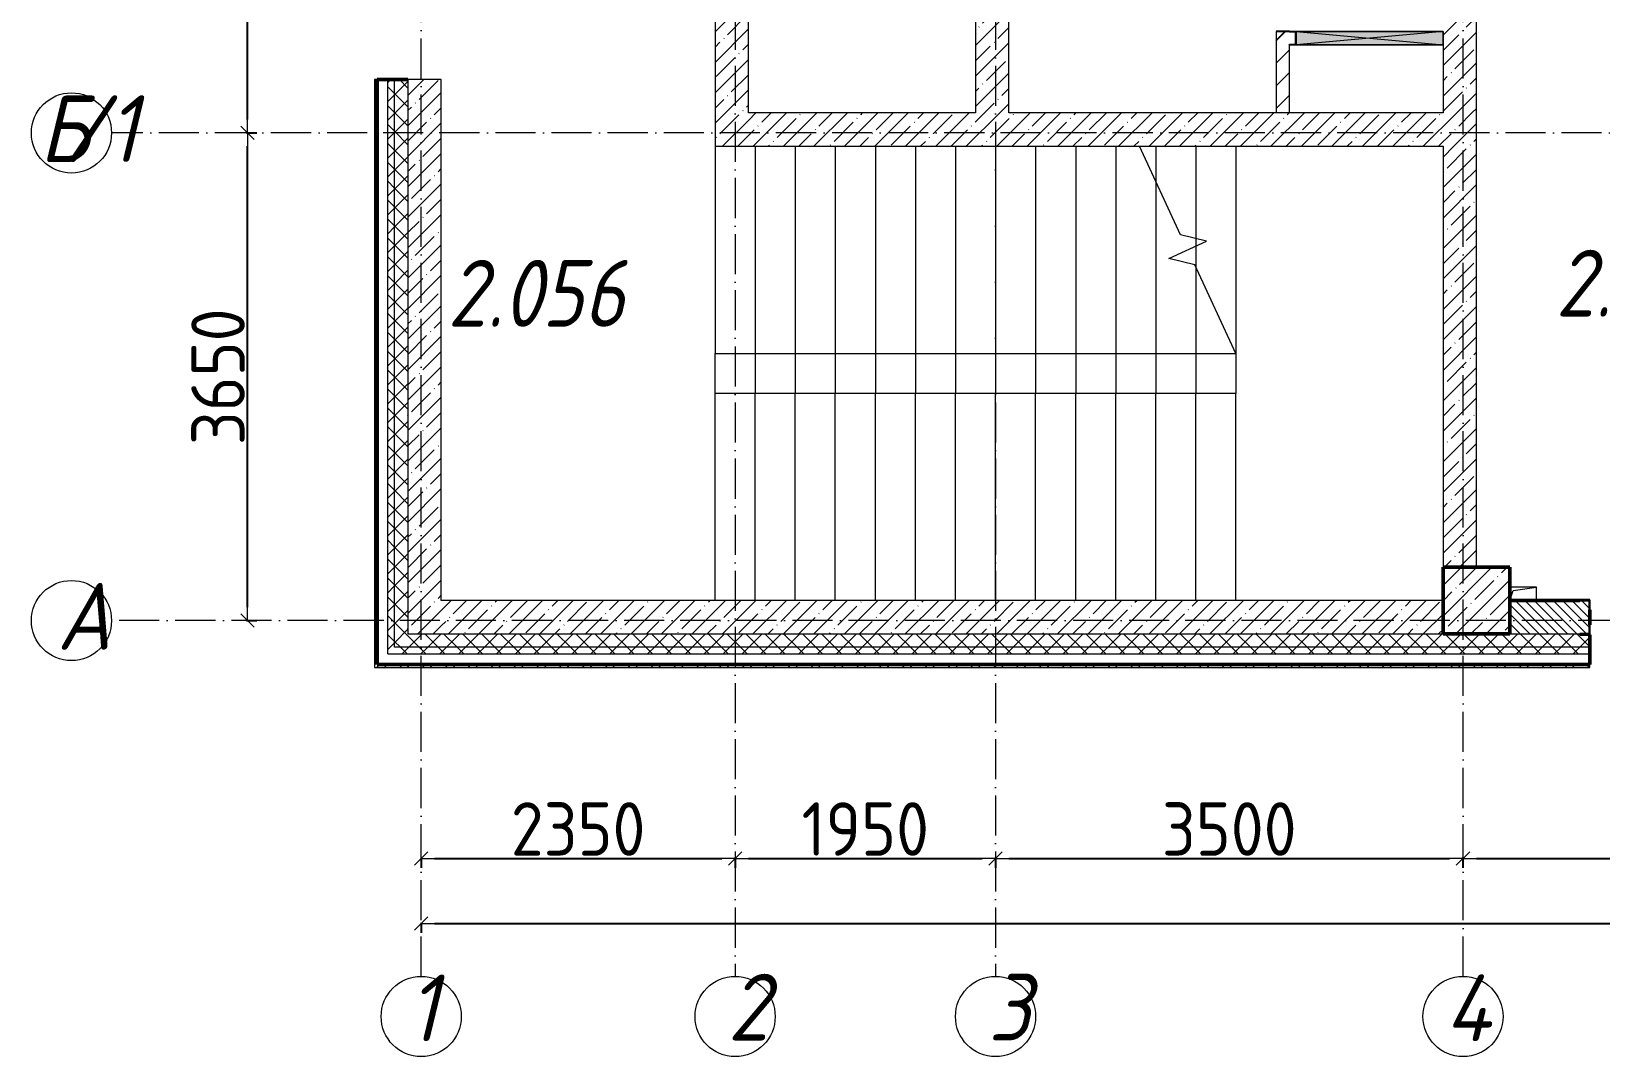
# Model space of a CAD drawing. Header units: millimetres. Extents: x -401725 to 250493, y 305116 to 802890.
# Drawn here: x -20860 to -9112, y 453933 to 461607 of the extents above; entities that cross this region are included whole.
import ezdxf

# ---------------------------------------------------------------- set-up
doc = ezdxf.new("R2010")
doc.units = ezdxf.units.MM
doc.linetypes.add('50_200_ШТРИХ_1Т_ш5_п1_п1_', pattern=[700, 500, -100, 0, -100])
for name, color, linetype, lineweight in [('A-____-____-DIMS', 7, 'Continuous', 9), ('A-DETL-GENF-OTLN', 7, 'Continuous', 9), ('A-FLOR-____-OTLN', 7, 'Continuous', 9), ('A-GENM-____-MCUT', 7, 'Continuous', 25), ('A-GENM-____-OTLN', 7, 'Continuous', 9), ('A-GENM-____-OTLN-1', 7, 'Continuous', 25), ('A-GLAZ-____-OTLN', 7, 'Continuous', 9), ('A-WALL-____-MCUT-1', 7, 'Continuous', 9), ('A-WALL-____-MCUT-2', 7, 'Continuous', 50), ('A-WALL-____-MCUT-3', 7, 'Continuous', 9), ('A-WALL-____-PATT-1', 7, 'Continuous', 9), ('A-WALL-FNSH-MCUT-1', 7, 'Continuous', 9), ('S-COLS-____-MCUT', 7, 'Continuous', 50), ('S-COLS-____-OTLN', 7, 'Continuous', 9), ('S-GRID-____-IDEN', 7, 'Continuous', 9), ('S-GRID-____-OTLN-1', 7, '50_200_ШТРИХ_1Т_ш5_п1_п1_', 9), ('S-STRS-____-MBND', 7, 'Continuous', 9), ('S-STRS-____-OTLN-1', 7, 'Continuous', 9), ('Марки помещений', 7, 'Continuous', 9)]:
    doc.layers.add(name, color=color, linetype=linetype, lineweight=lineweight)
doc.styles.add('ISOCPEUR_I', font='isocpeui.ttf', dxfattribs={"width": 0.9, "height": 2.5})
doc.styles.add('ISOCPEUR_I_3', font='isocpeui.ttf', dxfattribs={"width": 0.85, "height": 2.2})
doc.styles.add('СПДС', font='isocpeur.ttf', dxfattribs={"width": 0.9})
doc.dimstyles.new('Размера А3', dxfattribs={"dimtxt": 200, "dimasz": 100, "dimexe": 70, "dimexo": 100, "dimgap": 20, "dimtad": 1, "dimdec": 0, "dimrnd": 10, "dimzin": 0, "dimdsep": 46, "dimtxsty": 'СПДС', "dimblk": 'ARROWHEAD_6', "dimcen": 1, "dimclrd": 256, "dimclre": 256, "dimclrt": 256, "dimazin": 0, "dimtfac": 1, "dimtdec": 0, "dimtmove": 2, "dimatfit": 3, "dimfxl": 1, "dimtolj": 1, "dimtzin": 0, "dimarcsym": 0})
pattern_1 = [(45, (-15591.66, 459015.94), (-114.0493, 114.0493), []), (45, (-15477.61, 459015.94), (-114.0493, 114.0493), [201.612, -40.322, 3.353, -36.97])]
pattern_2 = [(45, (-15591.66, 459015.94), (-70.71068, 70.71068), []), (135, (-15591.66, 459015.94), (-70.71068, -70.71068), [])]
pattern_3 = [(45, (-15591.66, 459015.94), (-84.8528, 84.8528), [])]
pattern_4 = [(45, (-15591.66, 459015.94), (-85.5366, 85.5366), []), (45, (-15534.64, 459015.94), (-85.5366, 85.5366), [])]

# ---------------------------------------------------------------- blocks, each defined once
blk = doc.blocks.new('BSC_Колонна _Прямоугольная - 500х500-V84-АР1_План отверстий 2 этажа в осях 1-64_А-ГГ')
at = {"layer": 'S-COLS-____-OTLN'}
h = blk.add_hatch(dxfattribs=at)
h.set_pattern_fill('FP_113', color=256, style=0, pattern_type=2)
h.set_pattern_definition([(45, (-5550, 1668.96), (-114.0493, 114.0493), []), (45, (-5435.95, 1668.96), (-114.0493, 114.0493), [201.613, -40.323, 3.353, -36.97])])
h.paths.add_polyline_path([(-250, -250), (250, -250), (250, 250), (-250, 250)], flags=0)
at = {"layer": 'S-COLS-____-MCUT'}
for p, q in [((250, 250), (-250, 250)), ((-250, 250), (-250, -250)), ((250, -250), (250, 250)), ((-250, -250), (250, -250))]:
    blk.add_line(p, q, dxfattribs=at)
blk = doc.blocks.new('Фахверк_СКБ_Уголок - 250_2700-27497298-АР1_План отверстий 2 этажа в осях 1-64_А-ГГ')
at = {"layer": 'A-GENM-____-MCUT'}
for p, q in [((200, 181), (125, 181)), ((125, 181), (125, 106)), ((131, 106), (131, 175)), ((131, 175), (200, 175)), ((200, 175), (200, 181)), ((125, 106), (131, 106)), ((131, -6), (125, -6)), ((125, -6), (125, -81)), ((125, -81), (200, -81)), ((131, -75), (131, -6)), ((200, -75), (131, -75)), ((200, -81), (200, -75))]:
    blk.add_line(p, q, dxfattribs=at)
blk = doc.blocks.new('AR_Отверстие прямоугольное _в плите_ - AR_Отверстие прямоугольное _в плите_-30510746-АР1_План отверстий 2 этажа в осях 1-64_А-ГГ')
at = {"layer": 'A-GENM-____-OTLN'}
for p, q in [((100, 50), (-100, 50)), ((-100, -50), (-75, 25)), ((-75, 25), (100, 50)), ((100, -50), (100, 50))]:
    blk.add_line(p, q, dxfattribs=at)
blk = doc.blocks.new('AR_Отверстие прямоугольное _в стене_ - AR_Отверстие прямоугольное _в стене__ОВ-36901919-АР1_План отверстий 2 этажа в осях 1-64_А-ГГ')
at = {"layer": 'A-GLAZ-____-OTLN'}
blk.add_hatch(color=256, dxfattribs=at).paths.add_polyline_path([(-550, -50), (550, -50), (550, 50), (-550, 50)], flags=0)
at = {"layer": 'A-DETL-GENF-OTLN'}
for p, q in [((-550, -50), (-550, 50)), ((-550, 50), (550, 50)), ((550, 50), (-550, -50)), ((-550, 50), (550, -50)), ((550, 50), (-550, 50)), ((-550, 50), (-550, -50)), ((550, 50), (550, -50)), ((550, -50), (550, 50)), ((550, -50), (-550, -50)), ((-550, -50), (550, -50))]:
    blk.add_line(p, q, dxfattribs=at)
blk = doc.blocks.new('154_Фахверк_СКБ_Швеллер - Тип_100_3960-V200-АР1_План отверстий 2 этажа в осях 1-64_А-ГГ')
at = {"layer": 'A-GENM-____-MCUT'}
for p, q in [((125, 50), (175, 50)), ((128, 47), (128, -47)), ((175, 47), (128, 47)), ((175, 50), (175, 47)), ((175, -50), (125, -50)), ((128, -47), (175, -47)), ((175, -47), (175, -50))]:
    blk.add_line(p, q, dxfattribs=at)
blk = doc.blocks.new('Ось сетки - Круг_Ø6_00__ISO-2_5_0_9K_-25732049-АР1_План отверстий 2 этажа в осях 1-64_А-ГГ')
at = {"layer": 'S-GRID-____-IDEN'}
blk.add_circle((0, 0), 3, dxfattribs=at)
blk = doc.blocks.new('ARROWHEAD_6')
at = {"color": 0, "linetype": 'Continuous'}
for p, q in [((0, 0), (-1, 0)), ((-0.5, -0.5), (0.5, 0.5))]:
    blk.add_line(p, q, dxfattribs=at)
blk = doc.blocks.new('*D4518')
at = {"layer": 'A-____-____-DIMS', "lineweight": -2, "transparency": 16777216}
for p, q in [((-19249, 460847), (-19173, 460847)), ((-19243, 457297), (-19243, 460747)), ((-19249, 457197), (-19173, 457197))]:
    blk.add_line(p, q, dxfattribs=at)
at = {"layer": 'Defpoints', "color": 0, "lineweight": 30, "transparency": 16777216}
for p in [(-19349, 460847), (-19243, 460847), (-19349, 457197)]:
    blk.add_point(p, dxfattribs=at)
at = {"layer": 'A-____-____-DIMS', "lineweight": -2, "transparency": 16777216, "xscale": 100, "yscale": 100, "zscale": 100}
for p, rotation in [((-19243, 460847), 90), ((-19243, 457197), 270)]:
    blk.add_blockref('ARROWHEAD_6', p, dxfattribs=dict(at, rotation=rotation))
at = {"layer": 'A-____-____-DIMS', "transparency": 16777216, "insert": (-19463, 459022), "char_height": 400, "attachment_point": 5, "rotation": 90, "style": 'СПДС'}
blk.add_mtext('\\A1;3650', dxfattribs=at)
blk = doc.blocks.new('*D4519')
at = {"layer": 'A-____-____-DIMS', "lineweight": -2, "transparency": 16777216}
for p, q in [((-19249, 464997), (-19173, 464997)), ((-19243, 460947), (-19243, 464897)), ((-19249, 460847), (-19173, 460847))]:
    blk.add_line(p, q, dxfattribs=at)
at = {"layer": 'Defpoints', "color": 0, "lineweight": 30, "transparency": 16777216}
for p in [(-19349, 464997), (-19243, 464997), (-19349, 460847)]:
    blk.add_point(p, dxfattribs=at)
at = {"layer": 'A-____-____-DIMS', "lineweight": -2, "transparency": 16777216, "xscale": 100, "yscale": 100, "zscale": 100}
for p, rotation in [((-19243, 464997), 90), ((-19243, 460847), 270)]:
    blk.add_blockref('ARROWHEAD_6', p, dxfattribs=dict(at, rotation=rotation))
at = {"layer": 'A-____-____-DIMS', "transparency": 16777216, "insert": (-19463, 462922), "char_height": 400, "attachment_point": 5, "rotation": 90, "style": 'СПДС'}
blk.add_mtext('\\A1;4150', dxfattribs=at)
blk = doc.blocks.new('*D4538')
at = {"layer": 'A-____-____-DIMS', "lineweight": -2, "transparency": 16777216}
for p, q in [((-17942, 455423), (-17942, 455347)), ((-17842, 455417), (-15692, 455417)), ((-15592, 455423), (-15592, 455347))]:
    blk.add_line(p, q, dxfattribs=at)
at = {"layer": 'Defpoints', "color": 0, "lineweight": 30, "transparency": 16777216}
for p in [(-17942, 455523), (-15592, 455523), (-15592, 455417)]:
    blk.add_point(p, dxfattribs=at)
at = {"layer": 'A-____-____-DIMS', "lineweight": -2, "transparency": 16777216, "xscale": 100, "yscale": 100, "zscale": 100, "rotation": 180}
blk.add_blockref('ARROWHEAD_6', (-17942, 455417), dxfattribs=at)
at = {"layer": 'A-____-____-DIMS', "lineweight": -2, "transparency": 16777216, "xscale": 100, "yscale": 100, "zscale": 100}
blk.add_blockref('ARROWHEAD_6', (-15592, 455417), dxfattribs=at)
at = {"layer": 'A-____-____-DIMS', "transparency": 16777216, "insert": (-16767, 455637), "char_height": 400, "attachment_point": 5, "style": 'СПДС'}
blk.add_mtext('\\A1;2350', dxfattribs=at)
blk = doc.blocks.new('*D4539')
at = {"layer": 'A-____-____-DIMS', "lineweight": -2, "transparency": 16777216}
for p, q in [((-15592, 455423), (-15592, 455347)), ((-15492, 455417), (-13742, 455417)), ((-13642, 455423), (-13642, 455347))]:
    blk.add_line(p, q, dxfattribs=at)
at = {"layer": 'Defpoints', "color": 0, "lineweight": 30, "transparency": 16777216}
for p in [(-15592, 455523), (-13642, 455523), (-13642, 455417)]:
    blk.add_point(p, dxfattribs=at)
at = {"layer": 'A-____-____-DIMS', "lineweight": -2, "transparency": 16777216, "xscale": 100, "yscale": 100, "zscale": 100, "rotation": 180}
blk.add_blockref('ARROWHEAD_6', (-15592, 455417), dxfattribs=at)
at = {"layer": 'A-____-____-DIMS', "lineweight": -2, "transparency": 16777216, "xscale": 100, "yscale": 100, "zscale": 100}
blk.add_blockref('ARROWHEAD_6', (-13642, 455417), dxfattribs=at)
at = {"layer": 'A-____-____-DIMS', "transparency": 16777216, "insert": (-14617, 455637), "char_height": 400, "attachment_point": 5, "style": 'СПДС'}
blk.add_mtext('\\A1;1950', dxfattribs=at)
blk = doc.blocks.new('*D4540')
at = {"layer": 'A-____-____-DIMS', "lineweight": -2, "transparency": 16777216}
for p, q in [((-13642, 455423), (-13642, 455347)), ((-13542, 455417), (-10242, 455417)), ((-10142, 455423), (-10142, 455347))]:
    blk.add_line(p, q, dxfattribs=at)
at = {"layer": 'Defpoints', "color": 0, "lineweight": 30, "transparency": 16777216}
for p in [(-13642, 455523), (-10142, 455523), (-10142, 455417)]:
    blk.add_point(p, dxfattribs=at)
at = {"layer": 'A-____-____-DIMS', "lineweight": -2, "transparency": 16777216, "xscale": 100, "yscale": 100, "zscale": 100, "rotation": 180}
blk.add_blockref('ARROWHEAD_6', (-13642, 455417), dxfattribs=at)
at = {"layer": 'A-____-____-DIMS', "lineweight": -2, "transparency": 16777216, "xscale": 100, "yscale": 100, "zscale": 100}
blk.add_blockref('ARROWHEAD_6', (-10142, 455417), dxfattribs=at)
at = {"layer": 'A-____-____-DIMS', "transparency": 16777216, "insert": (-11892, 455637), "char_height": 400, "attachment_point": 5, "style": 'СПДС'}
blk.add_mtext('\\A1;3500', dxfattribs=at)
blk = doc.blocks.new('*D4541')
at = {"layer": 'A-____-____-DIMS', "lineweight": -2, "transparency": 16777216}
for p, q in [((-10142, 455423), (-10142, 455347)), ((-10042, 455417), (-5842, 455417)), ((-5742, 455423), (-5742, 455347))]:
    blk.add_line(p, q, dxfattribs=at)
at = {"layer": 'Defpoints', "color": 0, "lineweight": 30, "transparency": 16777216}
for p in [(-10142, 455523), (-5742, 455523), (-5742, 455417)]:
    blk.add_point(p, dxfattribs=at)
at = {"layer": 'A-____-____-DIMS', "lineweight": -2, "transparency": 16777216, "xscale": 100, "yscale": 100, "zscale": 100, "rotation": 180}
blk.add_blockref('ARROWHEAD_6', (-10142, 455417), dxfattribs=at)
at = {"layer": 'A-____-____-DIMS', "lineweight": -2, "transparency": 16777216, "xscale": 100, "yscale": 100, "zscale": 100}
blk.add_blockref('ARROWHEAD_6', (-5742, 455417), dxfattribs=at)
at = {"layer": 'A-____-____-DIMS', "transparency": 16777216, "insert": (-7942, 455637), "char_height": 400, "attachment_point": 5, "style": 'СПДС'}
blk.add_mtext('\\A1;4400', dxfattribs=at)
blk = doc.blocks.new('*D4658')
at = {"layer": 'A-____-____-DIMS', "lineweight": -2, "transparency": 16777216}
for p, q in [((-17942, 454935), (-17942, 454859)), ((-17842, 454929), (85458, 454929)), ((85558, 454935), (85558, 454859))]:
    blk.add_line(p, q, dxfattribs=at)
at = {"layer": 'Defpoints', "color": 0, "lineweight": 30, "transparency": 16777216}
for p in [(-17942, 455035), (85558, 455035), (85558, 454929)]:
    blk.add_point(p, dxfattribs=at)
at = {"layer": 'A-____-____-DIMS', "lineweight": -2, "transparency": 16777216, "xscale": 100, "yscale": 100, "zscale": 100, "rotation": 180}
blk.add_blockref('ARROWHEAD_6', (-17942, 454929), dxfattribs=at)
at = {"layer": 'A-____-____-DIMS', "lineweight": -2, "transparency": 16777216, "xscale": 100, "yscale": 100, "zscale": 100}
blk.add_blockref('ARROWHEAD_6', (85558, 454929), dxfattribs=at)
at = {"layer": 'A-____-____-DIMS', "transparency": 16777216, "insert": (33808, 455149), "char_height": 400, "attachment_point": 5, "style": 'СПДС'}
blk.add_mtext('\\A1;103500', dxfattribs=at)
blk = doc.blocks.new('2этаж')
at = {"layer": 'S-GRID-____-OTLN-1', "color": 251, "ltscale": 0.6, "true_color": 0x636466}
for p, q in [((-17941.7, 454533.3), (-17941.7, 508896.9)), ((-10141.7, 454533.3), (-10141.7, 508896.9)), ((-15591.7, 465551), (-15591.7, 454533.3)), ((-13641.7, 465551), (-13641.7, 454533.3)), ((88359, 460847), (-20260.4, 460847)), ((88482.7, 457197), (-20260.4, 457197))]:
    blk.add_line(p, q, dxfattribs=at)
at = {"layer": 'S-GRID-____-IDEN', "char_height": 500, "attachment_point": 1, "style": 'ISOCPEUR_I'}
for s, insert, width in [('\\fISOCPEUR|b0|i1|c204|p34|;\\W.9;Б', (-20800.5, 461128.9), 223.671), ('/1', (-20615.9, 461128.9), 346.329), ('\\fISOCPEUR|b0|i1|c204|p34|;\\W.9;А', (-20669.5, 457478.9), 252.532), ('\\fISOCPEUR|b0|i1|c204|p34|;\\W.9;1', (-18044.1, 454547.9), 144.304), ('\\fISOCPEUR|b0|i1|c204|p34|;\\W.9;2', (-15647.4, 454553.1), 202.025), ('\\fISOCPEUR|b0|i1|c204|p34|;\\W.9;3', (-13697.4, 454553.1), 202.025), ('\\fISOCPEUR|b0|i1|c204|p34|;\\W.9;4', (-10276.9, 454547.9), 223.671)]:
    blk.add_mtext(s, dxfattribs=dict(at, insert=insert, width=width))
at = {"layer": 'A-____-____-DIMS'}
for base, p1, p2, picture, middle in [((-19243.1, 464997), (-19349.1, 460847), (-19349.1, 464997), '*D4519', (-19463.1, 462922)), ((-19243.1, 460847), (-19349.1, 457197), (-19349.1, 460847), '*D4518', (-19463.1, 459022))]:
    dim = blk.add_linear_dim(base=base, p1=p1, p2=p2, angle=90, dimstyle='Размера А3', override={"dimtxt": 400}, dxfattribs=at)
    dim.commit()
    dim.dimension.update_dxf_attribs({"geometry": picture, "text_midpoint": middle})
for base, p1, p2, picture, middle in [((-15591.7, 455417.4), (-17941.7, 455523.5), (-15591.7, 455523.5), '*D4538', (-16766.7, 455637.4)), ((-13641.7, 455417.4), (-15591.7, 455523.5), (-13641.7, 455523.5), '*D4539', (-14616.7, 455637.4)), ((-10141.7, 455417.4), (-13641.7, 455523.5), (-10141.7, 455523.5), '*D4540', (-11891.7, 455637.4)), ((-5741.7, 455417.4), (-10141.7, 455523.5), (-5741.7, 455523.5), '*D4541', (-7941.7, 455637.4)), ((85558.3, 454929.2), (-17941.7, 455035.3), (85558.3, 455035.3), '*D4658', (33808.3, 455149.2))]:
    dim = blk.add_linear_dim(base=base, p1=p1, p2=p2, dimstyle='Размера А3', override={"dimtxt": 400}, dxfattribs=at)
    dim.commit()
    dim.dimension.update_dxf_attribs({"geometry": picture, "text_midpoint": middle})

msp = doc.modelspace()

# ---------------------------------------------------------------- hatches: boundary and pattern name
h = msp.add_hatch()
h.set_pattern_fill('FP_4', color=256, style=0, pattern_type=2)
h.set_pattern_definition(pattern_3)
h.paths.add_polyline_path([(-11541.6634, 461506.983), (-11441.6634, 461506.983), (-11441.6634, 461509.983), (-11394.6634, 461511.0699), (-11394.6634, 461603.983), (-11441.6634, 461603.983), (-11441.6634, 461606.983), (-11541.6634, 461606.983), (-11541.6634, 461509.983)], flags=0)
at = {"layer": 'A-WALL-____-PATT-1'}
h = msp.add_hatch(dxfattribs=at)
h.set_pattern_fill('FP_3', color=256, style=0, pattern_type=2)
h.set_pattern_definition(pattern_4)
h.paths.add_polyline_path([(-18291.6634, 456846.983), (-18271.6634, 456846.983), (-18271.6634, 461246.983), (-18291.6634, 461246.983), (-18291.6634, 459751.8495)], flags=0)
h.paths.add_polyline_path([(-18291.6634, 463046.983), (-18271.6634, 463046.983), (-18271.6634, 465796.983), (-18291.6634, 465796.983), (-18291.6634, 463191.8255)], flags=0)
h.paths.add_polyline_path([(-18271.6634, 467596.983), (-18271.6634, 468511.983), (-18291.6634, 468511.983), (-18291.6634, 467596.983)], flags=0)
h = msp.add_hatch(dxfattribs=at)
h.set_pattern_fill('FP_1', color=256, style=0, pattern_type=2)
h.set_pattern_definition(pattern_2)
h.paths.add_polyline_path([(-18191.6634, 456946.983), (-18141.6634, 456946.983), (-18141.6634, 461246.983), (-18191.6634, 461246.983), (-18191.6634, 459751.8495)], flags=0)
h.paths.add_polyline_path([(-18141.6634, 463046.983), (-18141.6634, 465796.983), (-18191.6634, 465796.983), (-18191.6634, 463046.983)], flags=0)
h.paths.add_polyline_path([(-18141.6634, 467596.983), (-18141.6634, 468531.983), (-18191.6634, 468531.983), (-18191.6634, 467596.983)], flags=0)
h = msp.add_hatch(dxfattribs=at)
h.set_pattern_fill('FP_1', color=256, style=0, pattern_type=2)
h.set_pattern_definition(pattern_2)
h.paths.add_polyline_path([(-18141.6634, 456996.983), (-18041.6634, 456996.983), (-18041.6634, 461246.983), (-18141.6634, 461246.983), (-18141.6634, 459751.8495)], flags=0)
h.paths.add_polyline_path([(-18041.6634, 463046.983), (-18041.6634, 465721.983), (-18047.6634, 465721.983), (-18047.6634, 465796.983), (-18141.6634, 465796.983), (-18141.6634, 463046.983)], flags=0)
h.paths.add_polyline_path([(-18047.6634, 467596.983), (-18047.6634, 467671.983), (-18041.6634, 467671.983), (-18041.6634, 468531.983), (-18141.6634, 468531.983), (-18141.6634, 467596.983)], flags=0)
h = msp.add_hatch(dxfattribs=at)
h.set_pattern_fill('FP_25', color=256, style=0, pattern_type=2)
h.set_pattern_definition(pattern_1)
h.paths.add_polyline_path([(-18041.6634, 457096.983), (-17791.6634, 457096.983), (-17791.6634, 461246.983), (-18041.6634, 461246.983), (-18041.6634, 459751.8495)], flags=0)
h.paths.add_polyline_path([(-17791.6634, 463046.983), (-17791.6634, 464846.983), (-18041.6634, 464846.983), (-18041.6634, 463046.983)], flags=0)
h = msp.add_hatch(dxfattribs=at)
h.set_pattern_fill('FP_25', color=256, style=0, pattern_type=2)
h.set_pattern_definition(pattern_1)
h.paths.add_polyline_path([(-15605.353, 460746.983), (-15491.6634, 460746.983), (-15491.6634, 464846.983), (-15741.6634, 464846.983), (-15741.6634, 460746.983)], flags=0)
h = msp.add_hatch(dxfattribs=at)
h.set_pattern_fill('FP_25', color=256, style=0, pattern_type=2)
h.set_pattern_definition(pattern_1)
h.paths.add_polyline_path([(-10041.6634, 460996.983), (-10041.6634, 464596.983), (-10291.6634, 464596.983), (-10291.6634, 460996.983)], flags=0)
h = msp.add_hatch(dxfattribs=at)
h.set_pattern_fill('FP_25', color=256, style=0, pattern_type=2)
h.set_pattern_definition(pattern_1)
h.paths.add_polyline_path([(-13791.6634, 460996.983), (-13541.6634, 460996.983), (-13541.6634, 462046.983), (-13791.6634, 462046.983)], flags=0)
h.paths.add_polyline_path([(-13541.6634, 463396.983), (-13541.6634, 463696.983), (-13791.6634, 463696.983), (-13791.6634, 463396.983)], flags=0)
h = msp.add_hatch(dxfattribs=at)
h.set_pattern_fill('FP_4', color=256, style=0, pattern_type=2)
h.set_pattern_definition(pattern_3)
h.paths.add_polyline_path([(-11441.6634, 460996.983), (-11441.6634, 461506.983), (-11541.6634, 461506.983), (-11541.6634, 460996.983)], flags=0)
h = msp.add_hatch(dxfattribs=at)
h.set_pattern_fill('FP_25', color=256, style=0, pattern_type=2)
h.set_pattern_definition(pattern_1)
h.paths.add_polyline_path([(-10041.6634, 460746.983), (-10041.6634, 460996.983), (-15491.6634, 460996.983), (-15491.6634, 460746.983), (-10291.6634, 460746.983)], flags=0)
h = msp.add_hatch(dxfattribs=at)
h.set_pattern_fill('FP_25', color=256, style=0, pattern_type=2)
h.set_pattern_definition(pattern_1)
h.paths.add_polyline_path([(-10041.6634, 457596.983), (-10041.6634, 460746.983), (-10291.6634, 460746.983), (-10291.6634, 457596.983)], flags=0)
h = msp.add_hatch(dxfattribs=at)
h.set_pattern_fill('FP_25', color=256, style=0, pattern_type=2)
h.set_pattern_definition(pattern_1)
h.paths.add_polyline_path([(-10291.6634, 457096.983), (-10291.6634, 457346.983), (-17791.6634, 457346.983), (-17791.6634, 457096.983), (-10302.9601, 457096.983)], flags=0)
h = msp.add_hatch(dxfattribs=at)
h.set_pattern_fill('FP_6', color=256, style=0, pattern_type=2)
h.set_pattern_definition([(135, (-15591.663, 459015.94), (-35.35534, -35.35534), [])])
h.paths.add_polyline_path([(-5191.6634, 457096.983), (-5191.6634, 457346.983), (-8185.6634, 457346.983), (-8185.6634, 457277.983), (-8191.6634, 457277.983), (-8191.6634, 457165.983), (-8185.6634, 457165.983), (-8185.6634, 457096.983), (-6768.0315, 457096.983)], flags=0)
h.paths.add_polyline_path([(-9266.6634, 457096.983), (-9197.6634, 457096.983), (-9197.6634, 457165.983), (-9191.6634, 457165.983), (-9191.6634, 457277.983), (-9197.6634, 457277.983), (-9197.6634, 457346.983), (-9791.6634, 457346.983), (-9791.6634, 457096.983)], flags=0)
h = msp.add_hatch(dxfattribs=at)
h.set_pattern_fill('FP_1', color=256, style=0, pattern_type=2)
h.set_pattern_definition(pattern_2)
h.paths.add_polyline_path([(85658.3366, 456996.983), (85658.3366, 457096.983), (76633.3366, 457096.983), (76633.3366, 457090.983), (76558.3366, 457090.983), (76558.3366, 456996.983), (85158.3366, 456996.983)], flags=0)
h.paths.add_polyline_path([(74758.3366, 456996.983), (74758.3366, 457090.983), (74683.3366, 457090.983), (74683.3366, 457096.983), (66808.3366, 457096.983), (66808.3366, 456996.983), (74535.3257, 456996.983)], flags=0)
h.paths.add_polyline_path([(65308.3366, 456996.983), (65808.3366, 456996.983), (65808.3366, 457096.983), (64683.3366, 457096.983), (64683.3366, 457090.983), (64608.3366, 457090.983), (64608.3366, 456996.983), (64683.3366, 456996.983)], flags=0)
h.paths.add_polyline_path([(55408.3366, 456996.983), (56808.3366, 456996.983), (56808.3366, 457096.983), (55483.3366, 457096.983), (55483.3366, 457090.983), (55408.3366, 457090.983)], flags=0)
h.paths.add_polyline_path([(53258.3366, 456996.983), (53608.3366, 456996.983), (53608.3366, 457090.983), (53533.3366, 457090.983), (53533.3366, 457096.983), (52483.3366, 457096.983), (52483.3366, 457090.983), (52408.3366, 457090.983), (52408.3366, 456996.983), (52758.3366, 456996.983)], flags=0)
h.paths.add_polyline_path([(50608.0335, 456996.983), (50608.0335, 457090.983), (50533.3366, 457090.983), (50533.3366, 457096.983), (49483.3366, 457096.983), (49483.3366, 457090.983), (49408.3366, 457090.983), (49408.3366, 456996.983), (49790.8257, 456996.983)], flags=0)
h.paths.add_polyline_path([(47608.3366, 456996.983), (47608.3366, 457090.983), (47533.3366, 457090.983), (47533.3366, 457096.983), (46483.3366, 457096.983), (46483.3366, 457090.983), (46408.3366, 457090.983), (46408.3366, 456996.983), (47139.6293, 456996.983)], flags=0)
h.paths.add_polyline_path([(43758.3366, 456996.983), (44608.3366, 456996.983), (44608.3366, 457090.983), (44533.3366, 457090.983), (44533.3366, 457096.983), (43483.3366, 457096.983), (43483.3366, 457090.983), (43408.3366, 457090.983), (43408.3262, 456996.983), (43604.7007, 456996.983)], flags=0)
h.paths.add_polyline_path([(38302.3078, 456996.983), (38608.3262, 456996.983), (38608.3262, 457090.983), (38533.3366, 457090.983), (38533.3366, 457096.983), (37483.3366, 457096.983), (37483.3366, 457090.983), (37408.3366, 457090.983), (37408.3314, 456996.983), (38258.3366, 456996.983)], flags=0)
h.paths.add_polyline_path([(34408.3366, 456996.983), (35608.3314, 456996.983), (35608.3314, 457090.983), (35533.3366, 457090.983), (35533.3366, 457096.983), (34483.3366, 457096.983), (34483.3366, 457090.983), (34408.3366, 457090.983)], flags=0)
h.paths.add_polyline_path([(32116.1828, 456996.983), (32608.3366, 456996.983), (32608.3366, 457090.983), (32533.3366, 457090.983), (32533.3366, 457096.983), (31483.3366, 457096.983), (31483.3366, 457090.983), (31408.3366, 457090.983), (31408.3366, 456996.983), (31483.3366, 456996.983)], flags=0)
h.paths.add_polyline_path([(29464.9864, 456996.983), (29608.3366, 456996.983), (29608.3366, 457090.983), (29533.3366, 457090.983), (29533.3366, 457096.983), (28483.3366, 457096.983), (28483.3366, 457090.983), (28408.3366, 457090.983), (28408.3366, 456996.983), (29258.3366, 456996.983)], flags=0)
h.paths.add_polyline_path([(26608.3366, 456996.983), (26608.3366, 457090.983), (26533.3366, 457090.983), (26533.3366, 457096.983), (25483.3366, 457096.983), (25483.3366, 457090.983), (25408.3366, 457090.983), (25408.3366, 456996.983), (26533.3366, 456996.983)], flags=0)
h.paths.add_polyline_path([(23608.3366, 456996.983), (23608.3366, 457090.983), (23533.3366, 457091.6258), (23533.3366, 457096.983), (22208.3366, 457096.983), (22208.3366, 456996.983), (23602.3366, 456996.983)], flags=0)
h.paths.add_polyline_path([(19208.3366, 456996.983), (20408.3366, 456996.983), (20408.3366, 457090.983), (20333.3366, 457090.983), (20333.3366, 457096.983), (19208.3366, 457096.983)], flags=0)
h.paths.add_polyline_path([(17402.3366, 456996.983), (17408.3366, 456996.983), (17408.3366, 457090.983), (17333.3366, 457090.983), (17333.3366, 457096.983), (16283.3366, 457096.983), (16283.3366, 457090.983), (16208.3366, 457090.983), (16209.0042, 456996.983), (17333.3366, 456996.983)], flags=0)
h.paths.add_polyline_path([(14333.3366, 456996.983), (14408.3366, 456996.983), (14408.3366, 457090.983), (14333.3366, 457090.983), (14333.3366, 457096.983), (13208.3366, 457096.983), (13208.3366, 456996.983), (13708.3366, 456996.983)], flags=0)
h.paths.add_polyline_path([(10708.3366, 456996.983), (11408.3366, 456996.983), (11408.3366, 457090.983), (11333.3366, 457090.983), (11333.3366, 457096.983), (10208.3366, 457096.983), (10208.3366, 456996.983)], flags=0)
h.paths.add_polyline_path([(8408.3366, 456996.983), (8408.3366, 457090.983), (8333.3366, 457090.983), (8333.3366, 457096.983), (7283.3366, 457096.983), (7283.3366, 457090.983), (7208.3366, 457090.983), (7208.3366, 456996.983), (7371.6828, 456996.983)], flags=0)
h.paths.add_polyline_path([(5333.3366, 456996.983), (5408.3366, 456996.983), (5408.3366, 457090.983), (5333.3366, 457090.983), (5333.3366, 457096.983), (4208.3366, 457096.983), (4208.3366, 456996.983), (4720.4864, 456996.983)], flags=0)
h.paths.add_polyline_path([(1208.3366, 456996.983), (2408.3366, 456996.983), (2408.3366, 457090.983), (2333.3366, 457090.983), (2333.3366, 457096.983), (1208.3366, 457096.983)], flags=0)
h.paths.add_polyline_path([(-591.6634, 456996.983), (-591.6634, 457090.983), (-666.6634, 457090.983), (-666.6634, 457096.983), (-1716.6634, 457096.983), (-1716.6634, 457090.983), (-1791.6634, 457090.983), (-1791.6634, 456996.983), (-691.6634, 456996.983)], flags=0)
h.paths.add_polyline_path([(-2791.6634, 456996.983), (-2791.6634, 457090.983), (-2866.6634, 457090.983), (-2866.6634, 457096.983), (-8116.6634, 457096.983), (-8116.6634, 457090.983), (-8191.6634, 457090.983), (-8191.6634, 456996.983), (-3233.1029, 456996.983)], flags=0)
h.paths.add_polyline_path([(-10291.6634, 456996.983), (-9191.6634, 456996.983), (-9191.6634, 457090.983), (-9266.6634, 457090.983), (-9266.6634, 457096.983), (-18041.6634, 457096.983), (-18041.6634, 456996.983), (-10302.9601, 456996.983)], flags=0)
h = msp.add_hatch(dxfattribs=at)
h.set_pattern_fill('FP_1', color=256, style=0, pattern_type=2)
h.set_pattern_definition(pattern_2)
h.paths.add_polyline_path([(85658.3366, 456946.983), (85758.3366, 456946.983), (85758.3366, 456996.983), (76558.3366, 456996.983), (76558.3366, 456946.983), (85140.1114, 456946.983)], flags=0)
h.paths.add_polyline_path([(73651.5936, 456946.983), (74758.3366, 456946.983), (74758.3366, 456996.983), (66808.3366, 456996.983), (66808.3366, 456946.983), (72767.8614, 456946.983)], flags=0)
h.paths.add_polyline_path([(64608.3366, 456946.983), (65808.3366, 456946.983), (65808.3366, 456996.983), (64608.3366, 456996.983)], flags=0)
h.paths.add_polyline_path([(56808.3366, 456946.983), (56808.3366, 456996.983), (55408.3366, 456996.983), (55408.3366, 456946.983), (55976.9507, 456946.983)], flags=0)
h.paths.add_polyline_path([(53608.3366, 456946.983), (53608.3366, 456996.983), (52408.3366, 456996.983), (52408.3366, 456946.983), (53325.7543, 456946.983)], flags=0)
h.paths.add_polyline_path([(49790.8257, 456946.983), (50608.0335, 456946.983), (50608.0335, 456996.983), (49408.3366, 456996.983), (49408.3366, 456946.983)], flags=0)
h.paths.add_polyline_path([(47608.3366, 456946.983), (47608.3366, 456996.983), (46408.3366, 456996.983), (46408.3366, 456946.983), (47139.6293, 456946.983)], flags=0)
h.paths.add_polyline_path([(44488.4328, 456946.983), (44608.3366, 456946.983), (44608.3366, 456996.983), (43408.3262, 456996.983), (43408.3262, 456946.983), (43604.7007, 456946.983)], flags=0)
h.paths.add_polyline_path([(38608.3262, 456946.983), (38608.3262, 456996.983), (37408.3314, 456996.983), (37408.3314, 456946.983), (38302.3078, 456946.983)], flags=0)
h.paths.add_polyline_path([(35608.3314, 456946.983), (35608.3314, 456996.983), (34408.3366, 456996.983), (34408.3366, 456946.983), (34767.3792, 456946.983)], flags=0)
h.paths.add_polyline_path([(31408.3366, 456946.983), (32608.3366, 456946.983), (32608.3366, 456996.983), (31408.3366, 456996.983)], flags=0)
h.paths.add_polyline_path([(29464.9864, 456946.983), (29608.3366, 456946.983), (29608.3366, 456996.983), (28408.3366, 456996.983), (28408.3366, 456946.983), (28581.2542, 456946.983)], flags=0)
h.paths.add_polyline_path([(26608.3366, 456946.983), (26608.3366, 456996.983), (25408.3366, 456996.983), (25408.3366, 456946.983), (25930.0578, 456946.983)], flags=0)
h.paths.add_polyline_path([(23278.8614, 456946.983), (23608.3366, 456946.983), (23608.3366, 456996.983), (22208.3366, 456996.983), (22208.3366, 456946.983), (22395.1292, 456946.983)], flags=0)
h.paths.add_polyline_path([(20408.3366, 456946.983), (20408.3366, 456996.983), (19208.3366, 456996.983), (19208.3366, 456946.983), (19743.9328, 456946.983)], flags=0)
h.paths.add_polyline_path([(17408.3366, 456946.983), (17408.3366, 456996.983), (16208.3366, 456996.983), (16209.0042, 456946.983)], flags=0)
h.paths.add_polyline_path([(14408.3366, 456946.983), (14408.3366, 456996.983), (13208.3366, 456996.983), (13208.3366, 456946.983)], flags=0)
h.paths.add_polyline_path([(10208.3366, 456946.983), (11408.3366, 456946.983), (11408.3366, 456996.983), (10208.3366, 456996.983)], flags=0)
h.paths.add_polyline_path([(8408.3366, 456946.983), (8408.3366, 456996.983), (7208.3366, 456996.983), (7208.3366, 456946.983), (7371.6828, 456946.983)], flags=0)
h.paths.add_polyline_path([(5408.3366, 456946.983), (5408.3366, 456996.983), (4208.3366, 456996.983), (4208.3366, 456946.983), (4720.4864, 456946.983)], flags=0)
h.paths.add_polyline_path([(2408.3366, 456946.983), (2408.3366, 456996.983), (1208.3366, 456996.983), (1208.3366, 456946.983), (2069.2899, 456946.983)], flags=0)
h.paths.add_polyline_path([(-591.6634, 456946.983), (-591.6634, 456996.983), (-1791.6634, 456996.983), (-1791.6634, 456946.983), (-1465.6387, 456946.983)], flags=0)
h.paths.add_polyline_path([(-2791.6634, 456946.983), (-2791.6634, 456996.983), (-8191.6634, 456996.983), (-8191.6634, 456946.983), (-3233.1029, 456946.983)], flags=0)
h.paths.add_polyline_path([(-9191.6634, 456946.983), (-9191.6634, 456996.983), (-18141.6634, 456996.983), (-18141.6634, 456946.983), (-10302.9601, 456946.983)], flags=0)
h = msp.add_hatch(dxfattribs=at)
h.set_pattern_fill('FP_3', color=256, style=0, pattern_type=2)
h.set_pattern_definition(pattern_4)
h.paths.add_polyline_path([(22209.3366, 456846.983), (22723.3366, 456846.983), (22723.3366, 456866.983), (22209.3366, 456866.983)], flags=0)
h.paths.add_polyline_path([(19743.9328, 456846.983), (20408.3366, 456846.983), (20408.3366, 456866.983), (19208.3366, 456866.983), (19208.3366, 456846.983)], flags=0)
h.paths.add_polyline_path([(17408.3366, 456846.983), (17408.3366, 456866.983), (16209.3366, 456866.983), (16209.3366, 456846.983)], flags=0)
h.paths.add_polyline_path([(14408.3366, 456846.983), (14408.3366, 456866.983), (13208.3366, 456866.983), (13208.3366, 456846.983)], flags=0)
h.paths.add_polyline_path([(10906.6114, 456846.983), (11408.3366, 456846.983), (11408.3366, 456866.983), (10209.3366, 456866.983), (10209.3366, 456846.983)], flags=0)
h.paths.add_polyline_path([(8408.3366, 456846.983), (8408.3366, 456866.983), (7208.3366, 456866.983), (7208.3366, 456846.983), (7371.6828, 456846.983)], flags=0)
h.paths.add_polyline_path([(4720.4864, 456846.983), (5408.3366, 456846.983), (5408.3366, 456866.983), (4208.3366, 456866.983), (4208.3366, 456846.983)], flags=0)
h.paths.add_polyline_path([(2069.2899, 456846.983), (2408.3366, 456846.983), (2408.3366, 456866.983), (1208.3366, 456866.983), (1208.3366, 456846.983)], flags=0)
h.paths.add_polyline_path([(-1465.6387, 456846.983), (-591.6634, 456846.983), (-591.6634, 456866.983), (-1791.6634, 456866.983), (-1791.6634, 456846.983)], flags=0)
h.paths.add_polyline_path([(-3233.1029, 456846.983), (-2791.6634, 456846.983), (-2791.6634, 456866.983), (-8191.6634, 456866.983), (-8191.6634, 456846.983), (-5000.5672, 456846.983)], flags=0)
h.paths.add_polyline_path([(-10302.9601, 456846.983), (-9191.6634, 456846.983), (-9191.6634, 456866.983), (-18271.6634, 456866.983), (-18271.6634, 456846.983), (-12070.4244, 456846.983)], flags=0)

# ---------------------------------------------------------------- linework, layer by layer
msp.add_line((-11441.6634, 461606.983), (-11541.6634, 461606.983))
at = {"layer": 'A-FLOR-____-OTLN'}
msp.add_line((-15741.6634, 457346.983), (-15741.6634, 459196.983), dxfattribs=at)
at = {"layer": 'A-WALL-____-MCUT-1'}
for p, q in [((-15741.6634, 464846.983), (-15741.6634, 460746.983)), ((-10041.6634, 457596.983), (-10041.6634, 464596.983)), ((-15491.6634, 460996.983), (-15491.6634, 463696.983)), ((-13791.6634, 462046.983), (-13791.6634, 460996.983)), ((-13541.6634, 460996.983), (-13541.6634, 462046.983)), ((-10291.6634, 461506.983), (-10291.6634, 460996.983)), ((-17791.6634, 461246.983), (-18041.6634, 461246.983)), ((-18041.6634, 461246.983), (-18041.6634, 457096.983)), ((-17791.6634, 457346.983), (-17791.6634, 461246.983)), ((-13791.6634, 460996.983), (-15491.6634, 460996.983)), ((-10291.6634, 460996.983), (-13541.6634, 460996.983)), ((-15741.6634, 460746.983), (-10291.6634, 460746.983)), ((-10291.6634, 460746.983), (-10291.6634, 457596.983)), ((-10291.6634, 457346.983), (-17791.6634, 457346.983)), ((-18041.6634, 457096.983), (-10291.6634, 457096.983))]:
    msp.add_line(p, q, dxfattribs=at)
at = {"layer": 'A-WALL-____-MCUT-2'}
for p, q in [((-18271.6634, 456866.983), (-18271.6634, 461246.983)), ((-18041.6634, 461246.983), (-18271.6634, 461246.983)), ((-9266.6634, 457346.983), (-9791.6634, 457346.983)), ((-9191.6634, 457165.983), (-9191.6634, 457277.983)), ((-9191.6634, 456866.983), (-9191.6634, 457090.983)), ((-18271.6634, 456866.983), (-9191.6634, 456866.983))]:
    msp.add_line(p, q, dxfattribs=at)
at = {"layer": 'A-WALL-____-MCUT-3'}
for p, q in [((-18191.6634, 456946.983), (-18191.6634, 461246.983)), ((-18141.6634, 456996.983), (-18141.6634, 461246.983)), ((-9791.6634, 457096.983), (-9266.6634, 457096.983)), ((-18191.6634, 456946.983), (-9191.6634, 456946.983)), ((-9191.6634, 456996.983), (-18141.6634, 456996.983))]:
    msp.add_line(p, q, dxfattribs=at)
at = {"layer": 'A-WALL-FNSH-MCUT-1'}
for p, q in [((-11541.6634, 461606.983), (-11541.6634, 460996.983)), ((-11441.6634, 460996.983), (-11441.6634, 461506.983)), ((-18291.6634, 461246.983), (-18291.6634, 456846.983)), ((-18271.6634, 461246.983), (-18291.6634, 461246.983)), ((-18291.6634, 456846.983), (-9191.6634, 456846.983)), ((-9191.6634, 456846.983), (-9191.6634, 456866.983))]:
    msp.add_line(p, q, dxfattribs=at)
at = {"layer": 'S-STRS-____-MBND'}
for p, q in [((-12255.8791, 460085.2714), (-12564.4402, 460746.983)), ((-12061.4412, 460038.0171), (-12255.8791, 460085.2714)), ((-12344.6624, 459905.9489), (-12061.4412, 460038.0171)), ((-12150.2245, 459858.6945), (-12344.6624, 459905.9489)), ((-11841.6634, 459196.983), (-12150.2245, 459858.6945))]:
    msp.add_line(p, q, dxfattribs=at)
at = {"layer": 'S-STRS-____-OTLN-1'}
for p, q in [((-15741.6634, 460746.983), (-15741.6634, 459196.983)), ((-15741.6634, 460746.983), (-15741.6634, 459196.983)), ((-15441.6634, 460746.983), (-15441.6634, 459196.983)), ((-15441.6634, 460746.983), (-15441.6634, 459196.983)), ((-15141.6634, 460746.983), (-15141.6634, 459196.983)), ((-15141.6634, 460746.983), (-15141.6634, 459196.983)), ((-14841.6634, 460746.983), (-14841.6634, 459196.983)), ((-14841.6634, 460746.983), (-14841.6634, 459196.983)), ((-14541.6634, 460746.983), (-14541.6634, 459196.983)), ((-14541.6634, 460746.983), (-14541.6634, 459196.983)), ((-14241.6634, 460746.983), (-14241.6634, 459196.983)), ((-14241.6634, 460746.983), (-14241.6634, 459196.983)), ((-13941.6634, 460746.983), (-13941.6634, 459196.983)), ((-13941.6634, 460746.983), (-13941.6634, 459196.983)), ((-13641.6634, 460746.983), (-13641.6634, 459196.983)), ((-13641.6634, 460746.983), (-13641.6634, 459196.983)), ((-13341.6634, 460746.983), (-13341.6634, 459196.983)), ((-13341.6634, 460746.983), (-13341.6634, 459196.983)), ((-13041.6634, 460746.983), (-13041.6634, 459196.983)), ((-13041.6634, 460746.983), (-13041.6634, 459196.983)), ((-12741.6634, 460746.983), (-12741.6634, 459196.983)), ((-12741.6634, 460746.983), (-12741.6634, 459196.983)), ((-12441.6634, 460746.983), (-12441.6634, 460483.6871)), ((-12441.6634, 460746.983), (-12441.6634, 460483.6871)), ((-12141.6634, 460746.983), (-12141.6634, 460057.5135)), ((-12141.6634, 460746.983), (-12141.6634, 460057.5135)), ((-11841.6634, 460746.983), (-11841.6634, 458896.983)), ((-11841.6634, 460746.983), (-11841.6634, 458896.983)), ((-12441.6634, 460483.6871), (-12441.6634, 459196.983)), ((-12441.6634, 460483.6871), (-12441.6634, 459196.983)), ((-12141.6634, 460057.5135), (-12141.6634, 460000.6089)), ((-12141.6634, 460057.5135), (-12141.6634, 460000.6089)), ((-12141.6634, 460000.6089), (-12141.6634, 459840.335)), ((-12141.6634, 460000.6089), (-12141.6634, 459840.335)), ((-12141.6634, 459840.335), (-12141.6634, 459196.983)), ((-12141.6634, 459840.335), (-12141.6634, 459196.983)), ((-15741.6634, 459196.983), (-15441.6634, 459196.983)), ((-15441.6634, 459196.983), (-15441.6634, 458896.983)), ((-15441.6634, 459196.983), (-15441.6634, 458896.983)), ((-15441.6634, 459196.983), (-15141.6634, 459196.983)), ((-15141.6634, 459196.983), (-15141.6634, 458896.983)), ((-15141.6634, 459196.983), (-15141.6634, 458896.983)), ((-15141.6634, 459196.983), (-14841.6634, 459196.983)), ((-14841.6634, 459196.983), (-14841.6634, 458896.983)), ((-14841.6634, 459196.983), (-14841.6634, 458896.983)), ((-14841.6634, 459196.983), (-14541.6634, 459196.983)), ((-14541.6634, 459196.983), (-14541.6634, 458896.983)), ((-14541.6634, 459196.983), (-14541.6634, 458896.983)), ((-14541.6634, 459196.983), (-14241.6634, 459196.983)), ((-14241.6634, 459196.983), (-14241.6634, 458896.983)), ((-14241.6634, 459196.983), (-14241.6634, 458896.983)), ((-14241.6634, 459196.983), (-13941.6634, 459196.983)), ((-13941.6634, 459196.983), (-13941.6634, 458896.983)), ((-13941.6634, 459196.983), (-13941.6634, 458896.983)), ((-13941.6634, 459196.983), (-13641.6634, 459196.983)), ((-13641.6634, 459196.983), (-13641.6634, 458896.983)), ((-13641.6634, 459196.983), (-13641.6634, 458896.983)), ((-13641.6634, 459196.983), (-13341.6634, 459196.983)), ((-13341.6634, 459196.983), (-13341.6634, 458896.983)), ((-13341.6634, 459196.983), (-13341.6634, 458896.983)), ((-13341.6634, 459196.983), (-13041.6634, 459196.983)), ((-13041.6634, 459196.983), (-13041.6634, 458896.983)), ((-13041.6634, 459196.983), (-13041.6634, 458896.983)), ((-13041.6634, 459196.983), (-12741.6634, 459196.983)), ((-12741.6634, 459196.983), (-12741.6634, 458896.983)), ((-12741.6634, 459196.983), (-12741.6634, 458896.983)), ((-12741.6634, 459196.983), (-12441.6634, 459196.983)), ((-12441.6634, 459196.983), (-12441.6634, 458896.983)), ((-12441.6634, 459196.983), (-12441.6634, 458896.983)), ((-12441.6634, 459196.983), (-12141.6634, 459196.983)), ((-12141.6634, 459196.983), (-12141.6634, 458896.983)), ((-12141.6634, 459196.983), (-12141.6634, 458896.983)), ((-12141.6634, 459196.983), (-11841.6634, 459196.983)), ((-15741.6634, 457346.983), (-15741.6634, 458896.983)), ((-15441.6634, 458896.983), (-15741.6634, 458896.983)), ((-15141.6634, 458896.983), (-15441.6634, 458896.983)), ((-15441.6634, 457346.983), (-15441.6634, 458896.983)), ((-15441.6634, 457346.983), (-15441.6634, 458896.983)), ((-14841.6634, 458896.983), (-15141.6634, 458896.983)), ((-15141.6634, 457346.983), (-15141.6634, 458896.983)), ((-15141.6634, 457346.983), (-15141.6634, 458896.983)), ((-14541.6634, 458896.983), (-14841.6634, 458896.983)), ((-14841.6634, 457346.983), (-14841.6634, 458896.983)), ((-14841.6634, 457346.983), (-14841.6634, 458896.983)), ((-14241.6634, 458896.983), (-14541.6634, 458896.983)), ((-14541.6634, 457346.983), (-14541.6634, 458896.983)), ((-14541.6634, 457346.983), (-14541.6634, 458896.983)), ((-13941.6634, 458896.983), (-14241.6634, 458896.983)), ((-14241.6634, 457346.983), (-14241.6634, 458896.983)), ((-14241.6634, 457346.983), (-14241.6634, 458896.983)), ((-13641.6634, 458896.983), (-13941.6634, 458896.983)), ((-13941.6634, 457346.983), (-13941.6634, 458896.983)), ((-13941.6634, 457346.983), (-13941.6634, 458896.983)), ((-13341.6634, 458896.983), (-13641.6634, 458896.983)), ((-13641.6634, 457346.983), (-13641.6634, 458896.983)), ((-13641.6634, 457346.983), (-13641.6634, 458896.983)), ((-13041.6634, 458896.983), (-13341.6634, 458896.983)), ((-13341.6634, 457346.983), (-13341.6634, 458896.983)), ((-13341.6634, 457346.983), (-13341.6634, 458896.983)), ((-12741.6634, 458896.983), (-13041.6634, 458896.983)), ((-13041.6634, 457346.983), (-13041.6634, 458896.983)), ((-13041.6634, 457346.983), (-13041.6634, 458896.983)), ((-12441.6634, 458896.983), (-12741.6634, 458896.983)), ((-12741.6634, 457346.983), (-12741.6634, 458896.983)), ((-12741.6634, 457346.983), (-12741.6634, 458896.983)), ((-12141.6634, 458896.983), (-12441.6634, 458896.983)), ((-12441.6634, 457346.983), (-12441.6634, 458896.983)), ((-12441.6634, 457346.983), (-12441.6634, 458896.983)), ((-11841.6634, 458896.983), (-12141.6634, 458896.983)), ((-12141.6634, 457346.983), (-12141.6634, 458896.983)), ((-12141.6634, 457346.983), (-12141.6634, 458896.983)), ((-11841.6634, 457346.983), (-11841.6634, 458896.983)), ((-11841.6634, 457346.983), (-11841.6634, 458896.983))]:
    msp.add_line(p, q, dxfattribs=at)

# ---------------------------------------------------------------- block references
at = {"color": 18, "true_color": 0x000000}
msp.add_blockref('2этаж', (0, 0), dxfattribs=at)
at = {"rotation": 180}
msp.add_blockref('154_Фахверк_СКБ_Швеллер - Тип_100_3960-V200-АР1_План отверстий 2 этажа в осях 1-64_А-ГГ', (-11266.6634, 461556.983), dxfattribs=at)
msp.add_blockref('AR_Отверстие прямоугольное _в стене_ - AR_Отверстие прямоугольное _в стене__ОВ-36901919-АР1_План отверстий 2 этажа в осях 1-64_А-ГГ', (-10841.6634, 461556.983))
at = {"layer": 'A-GENM-____-OTLN'}
msp.add_blockref('AR_Отверстие прямоугольное _в плите_ - AR_Отверстие прямоугольное _в плите_-30510746-АР1_План отверстий 2 этажа в осях 1-64_А-ГГ', (-9691.6634, 457396.983), dxfattribs=at)
at = {"layer": 'A-GENM-____-OTLN-1', "rotation": 180}
msp.add_blockref('Фахверк_СКБ_Уголок - 250_2700-27497298-АР1_План отверстий 2 этажа в осях 1-64_А-ГГ', (-9066.6634, 457271.983), dxfattribs=at)
at = {"layer": 'S-COLS-____-OTLN'}
msp.add_blockref('BSC_Колонна _Прямоугольная - 500х500-V84-АР1_План отверстий 2 этажа в осях 1-64_А-ГГ', (-10041.6634, 457346.983), dxfattribs=at)
at = {"layer": 'S-GRID-____-IDEN', "xscale": 99.99999999999993, "yscale": 99.99999999999993, "zscale": 99.99999999999993}
for p, rotation in [((-20560.4336, 460846.983), 89.99999999999982), ((-20560.4336, 457196.983), 89.99999999999982), ((-15591.6634, 454233.3346), 180), ((-13641.6634, 454233.3346), 180)]:
    msp.add_blockref('Ось сетки - Круг_Ø6_00__ISO-2_5_0_9K_-25732049-АР1_План отверстий 2 этажа в осях 1-64_А-ГГ', p, dxfattribs=dict(at, rotation=rotation))
for p in [(-17941.6634, 454233.3346), (-10141.6634, 454233.3346)]:
    msp.add_blockref('Ось сетки - Круг_Ø6_00__ISO-2_5_0_9K_-25732049-АР1_План отверстий 2 этажа в осях 1-64_А-ГГ', p, dxfattribs=at)

# ---------------------------------------------------------------- texts
at = {"layer": 'Марки помещений', "char_height": 500, "attachment_point": 1, "style": 'ISOCPEUR_I_3'}
for s, insert, width in [('2.054', (-9447.8242, 459972.2675), 817.72125), ('2.056', (-17744.4502, 459896.6648), 785.65375)]:
    msp.add_mtext(s, dxfattribs=dict(at, insert=insert, width=width))

doc.saveas('drawing.dxf')
